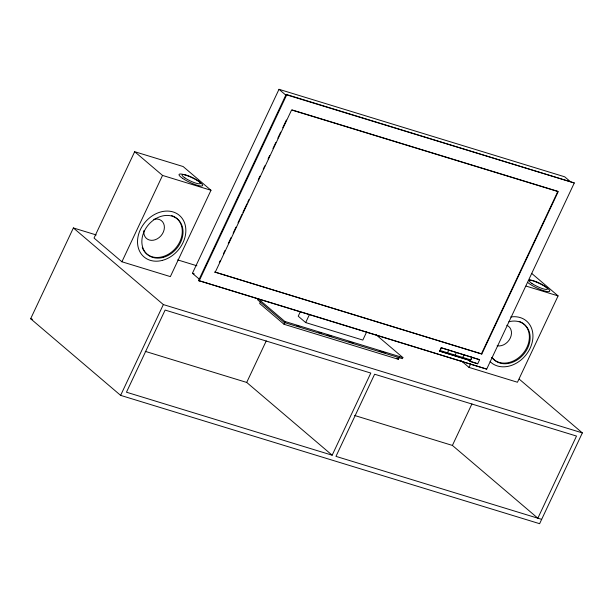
<?xml version="1.0" encoding="UTF-8"?>
<svg xmlns="http://www.w3.org/2000/svg" width="613" height="613" viewBox="0 0 613 613"><rect width="100%" height="100%" fill="white"/><g stroke="black" fill="none" stroke-linecap="round" stroke-linejoin="round"><path stroke-width="0.92" d="M519.226 379.14L582.35 432.901L539.624 523.694L120.623 395.37L30.65 318.745L73.376 227.952L96.241 234.955M134.668 151.695L94.034 238.051L121.903 261.774L170.353 276.616L210.987 190.268L183.126 166.537L134.668 151.695L162.537 175.425L210.987 190.268M121.903 261.774L162.537 175.425M120.623 395.37L163.342 304.577L73.376 227.952M199.317 279.176L192.421 273.298L278.999 89.306L564.688 176.805L570.197 181.502M198.543 280.547L286.141 94.394L574.297 182.958L486.699 369.11L198.543 280.547L330.928 321.089M199.11 281.03L286.708 94.877L286.141 94.394M219.308 262.563L220.121 260.832M223.37 253.92L225.002 250.472M228.251 243.56L231.093 237.515M233.124 233.193L235.974 227.147M238.005 222.833L242.066 214.19M242.878 212.466L246.947 203.83M247.759 202.098L248.978 199.509M258.326 179.647L259.95 176.192M263.199 169.28L264.831 165.824M268.08 158.913L269.705 155.464M272.954 148.553L275.804 142.507M277.835 138.186L280.677 132.14M282.708 127.826L286.371 120.048M215.178 272.348L291.589 109.972L558.228 191.631L481.818 354.007L214.841 272.057L481.818 354.007M260.326 302.056L259.644 303.496L284.064 324.292L398.335 359.287L399.354 357.126M332.162 455.206L126.462 392.213L165.119 310.063L370.811 373.064L332.162 455.206L246.71 382.435L266.241 340.928M284.309 322.507L284.815 321.427L258.134 298.707L257.629 299.788L284.309 322.507L402.389 358.674L402.902 357.594L376.221 334.867M284.064 324.292L285.083 322.124M300.247 311.894L298.217 316.216L305.68 322.576L362.819 340.077L366.727 331.763M305.68 322.576L309.596 314.262M439.59 351.126L441.184 347.747L479.611 359.701L477.703 363.754L470.087 361.425L470.064 360.459L439.59 351.126L470.294 360.651L471.88 357.272L441.184 347.747M439.82 351.318L441.406 347.939M462.447 358.13L464.033 354.751M470.087 361.425L471.995 357.371L471.658 357.08M531.655 273.383L558.091 295.895L517.456 382.244L469.006 367.402L470.631 363.946M481.481 353.724L557.884 191.348L292.156 109.965M541.662 519.372L335.97 456.371L374.62 374.229L576.504 436.058L537.854 518.2L452.402 445.429L471.933 403.921M286.708 94.877L574.297 182.958M526.061 286.079L558.091 295.895M177.663 259.897L196.88 265.781M471.995 357.371L479.611 359.701M192.421 273.298L194.244 273.858M469.75 361.134L477.703 363.754M332.752 321.649L486.699 369.11M284.815 321.427L402.902 357.594M296.968 325.771L299.711 326.606M318.906 332.484L321.649 333.326M327.135 335.005L331.702 336.407M349.073 341.725L353.647 343.127M379.24 350.965L385.646 352.927M163.342 304.577L582.35 432.901M145.235 351.356L246.71 382.435M354.659 415.491L452.402 445.429M30.65 318.745L32.481 319.304M278.999 89.306L285.896 95.184M470.386 359.785L439.912 350.452M456.417 352.414L455.145 355.119M448.8 350.084L447.528 352.781M461.145 360.712L469.006 367.402M396.902 358.061L398.335 359.287M508.859 321.771A23.24 18.428 -49.6 0 1 527.701 347.969A23.24 18.428 -49.6 0 1 492.063 357.479M529.479 279.857A13.026 2.575 25.2 0 1 546.926 287.811A13.026 2.575 25.2 0 1 544.85 291.029A13.026 2.575 25.2 0 1 527.77 282.516M510.698 316.975A27.279 21.631 -49.6 0 1 530.214 348.061A27.279 21.631 -49.6 0 1 490.109 361.616M519.265 321.411A23.24 18.428 -49.6 0 1 523.824 352.467A23.24 18.428 -49.6 0 1 491.795 357.471M506.813 325.265A11.616 9.218 -49.6 0 1 510.269 338.077A11.616 9.218 -49.6 0 1 497.151 345.801M171.387 215.523A23.24 18.428 -49.6 0 1 175.096 248.794A23.24 18.428 -49.6 0 1 142.262 247.568M153.748 219.354A11.616 9.218 -49.6 0 1 164.384 227.53A11.616 9.218 -49.6 0 1 153.235 240.235A11.616 9.218 -49.6 0 1 143.902 230.58M182.574 178.329A13.026 2.575 25.2 0 0 202.313 185.846A13.026 2.575 25.2 0 0 187.647 175.847A13.026 2.575 25.2 0 0 182.574 178.329M184.835 177.87A10.084 1.992 25.2 0 0 200.122 183.693A10.084 1.992 25.2 0 0 188.766 175.946A10.084 1.992 25.2 0 0 184.835 177.87M531.938 283.497A10.084 1.992 25.2 0 0 547.225 289.321A10.084 1.992 25.2 0 0 535.862 281.574A10.084 1.992 25.2 0 0 531.938 283.497M162.483 260.356A27.279 21.631 -49.6 0 0 182.207 218.443A27.279 21.631 -49.6 0 0 140.369 229.607A27.279 21.631 -49.6 0 0 162.483 260.356M163.119 257.414A23.24 18.428 -49.6 0 0 179.923 221.707A23.24 18.428 -49.6 0 0 144.277 231.216A23.24 18.428 -49.6 0 0 163.119 257.414"/></g></svg>
